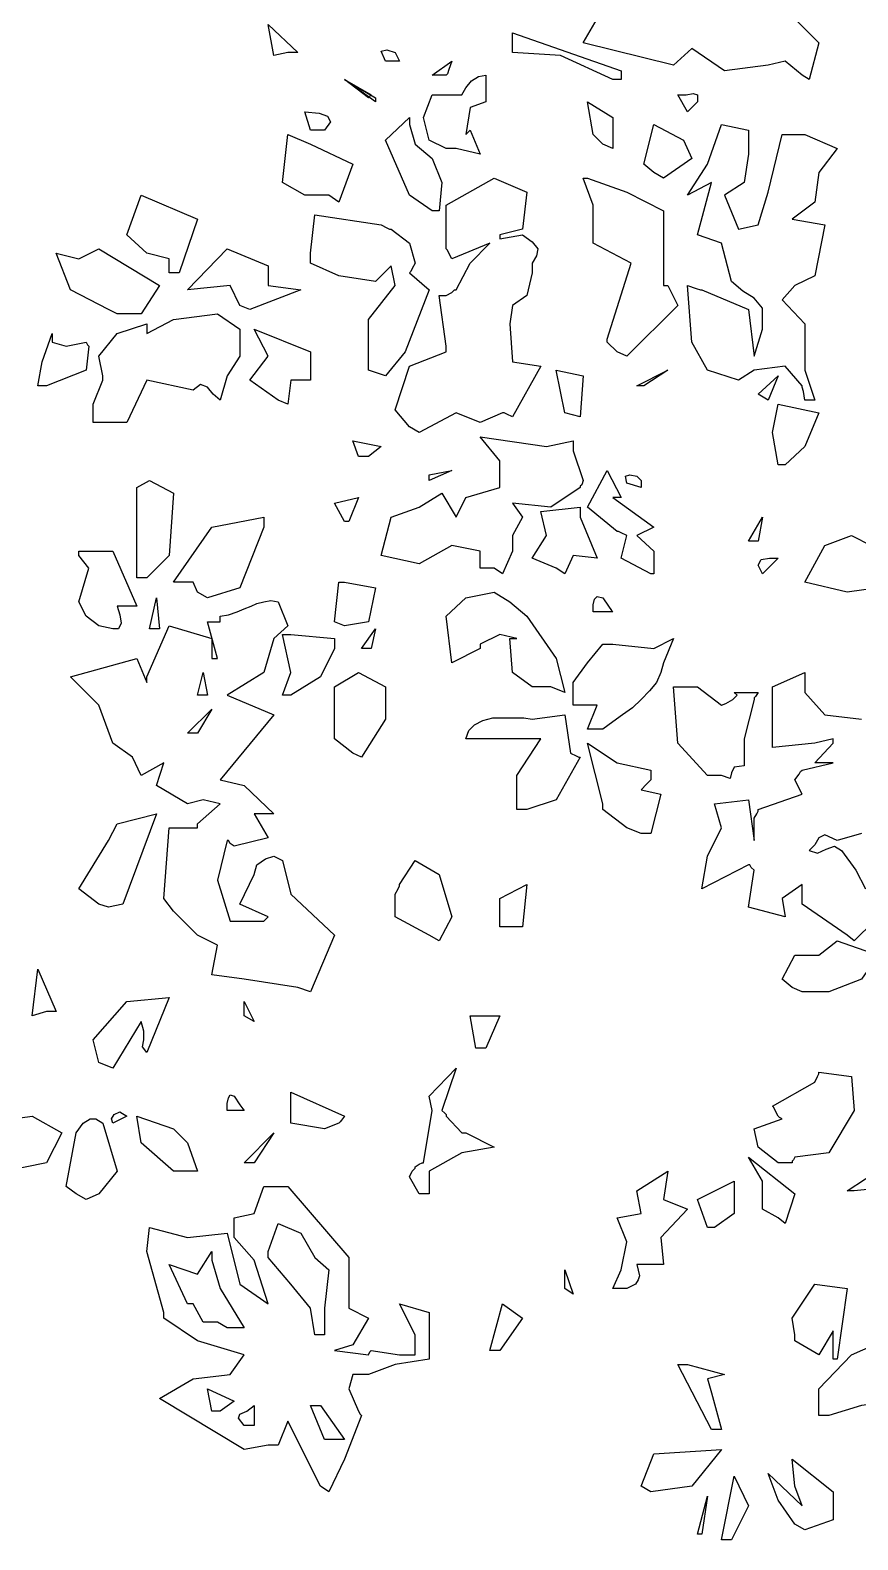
# Model space of a CAD drawing. Header units: millimetres. Extents: x 2810.5 to 2848.4, y 1624.4 to 1676.1.
# Drawn here: x 2813.512 to 2814.64, y 1666.773 to 1668.831 of the extents above; entities that cross this region are included whole.
import ezdxf

# ---------------------------------------------------------------- set-up
doc = ezdxf.new("R2010")
doc.units = ezdxf.units.MM
doc.layers.add('VERDE_ALBERI', color=104, linetype='Continuous')

msp = doc.modelspace()

# ---------------------------------------------------------------- linework, layer by layer
at = {"layer": 'VERDE_ALBERI', "linetype": 'ByBlock'}
for points in [[(2813.8441, 1668.7969), (2813.8364, 1668.8393), (2813.8768, 1668.8008), (2813.8691, 1668.8008), (2813.8653, 1668.8008), (2813.8633, 1668.8008), (2813.8633, 1668.8008), (2813.8441, 1668.7969)], [(2814.5547, 1668.847), (2814.5874, 1668.8143), (2814.574, 1668.7642), (2814.5643, 1668.77), (2814.5413, 1668.7893), (2814.5182, 1668.7835), (2814.4584, 1668.7758), (2814.4142, 1668.8066), (2814.3891, 1668.7835), (2814.2659, 1668.8143), (2814.2851, 1668.847)], [(2814.3063, 1668.7642), (2814.235, 1668.7969), (2814.1695, 1668.8008), (2814.1695, 1668.8278), (2814.3178, 1668.7758), (2814.3178, 1668.7642), (2814.3063, 1668.7642)], [(2813.9963, 1668.7893), (2813.9904, 1668.8028), (2813.9982, 1668.8047), (2814.0097, 1668.8008), (2814.0155, 1668.7893), (2813.9963, 1668.7893)], [(2814.0598, 1668.77), (2814.0868, 1668.7893), (2814.0829, 1668.7777), (2814.081, 1668.7719), (2814.079, 1668.77), (2814.079, 1668.77), (2814.0598, 1668.77), (2814.0598, 1668.77)], [(2813.9732, 1668.7393), (2813.9404, 1668.7642), (2813.9769, 1668.7431), (2813.9732, 1668.7393)], [(2813.9828, 1668.7335), (2813.9404, 1668.7642), (2813.9828, 1668.7393), (2813.9828, 1668.7335)], [(2814.1118, 1668.695), (2814.1253, 1668.6623), (2814.0925, 1668.6699), (2814.079, 1668.6699), (2814.0559, 1668.6815), (2814.0483, 1668.7123), (2814.0598, 1668.7431), (2814.1003, 1668.7431), (2814.106, 1668.7527), (2814.1137, 1668.7623), (2814.1234, 1668.7681), (2814.133, 1668.77), (2814.133, 1668.7335), (2814.1118, 1668.7258), (2814.106, 1668.6892), (2814.1099, 1668.693), (2814.1118, 1668.695), (2814.1118, 1668.695)], [(2814.4083, 1668.72), (2814.3948, 1668.7431), (2814.4064, 1668.7431), (2814.4161, 1668.745), (2814.4218, 1668.7431), (2814.4218, 1668.7335), (2814.4083, 1668.72)], [(2813.8942, 1668.695), (2813.8865, 1668.72), (2813.9057, 1668.7181), (2813.9173, 1668.7143), (2813.9212, 1668.7065), (2813.9134, 1668.695), (2813.8942, 1668.695)], [(2814.2928, 1668.6758), (2814.2793, 1668.6892), (2814.2716, 1668.7335), (2814.3063, 1668.7123), (2814.3063, 1668.6699), (2814.2928, 1668.6758)], [(2814.0598, 1668.5852), (2814.029, 1668.6064), (2813.9963, 1668.6815), (2814.029, 1668.7123), (2814.029, 1668.7065), (2814.029, 1668.7046), (2814.029, 1668.7027), (2814.029, 1668.7027), (2814.0367, 1668.6758), (2814.0598, 1668.6564), (2814.0733, 1668.6237), (2814.0694, 1668.5852), (2814.0598, 1668.5852)], [(2814.3621, 1668.6372), (2814.3487, 1668.6488), (2814.3621, 1668.7027), (2814.4026, 1668.6815), (2814.4142, 1668.6564), (2814.3756, 1668.6295), (2814.3621, 1668.6372)], [(2814.5682, 1668.3271), (2814.5663, 1668.3387), (2814.5643, 1668.3445), (2814.5643, 1668.3464), (2814.5643, 1668.3464), (2814.5413, 1668.3734), (2814.4989, 1668.3676), (2814.4777, 1668.3541), (2814.4353, 1668.3676), (2814.4142, 1668.4061), (2814.4083, 1668.4832), (2814.4199, 1668.4793), (2814.4257, 1668.4773), (2814.4276, 1668.4773), (2814.4276, 1668.4773), (2814.4912, 1668.4504), (2814.4989, 1668.3868), (2814.5104, 1668.4235), (2814.5104, 1668.4311), (2814.5104, 1668.4523), (2814.4989, 1668.4658), (2814.4834, 1668.4754), (2814.4681, 1668.4889), (2814.4546, 1668.5409), (2814.4218, 1668.5524), (2814.4411, 1668.6237), (2814.4083, 1668.6064), (2814.4353, 1668.6488), (2814.4546, 1668.7027), (2814.4912, 1668.695), (2814.4912, 1668.6623), (2814.4854, 1668.6237), (2814.4584, 1668.6064), (2814.4777, 1668.5602), (2814.5047, 1668.5659), (2814.5182, 1668.6103), (2814.5374, 1668.6892), (2814.5682, 1668.6892), (2814.6124, 1668.6699), (2814.5874, 1668.6372), (2814.5817, 1668.5968), (2814.5509, 1668.5737), (2814.5952, 1668.5659), (2814.5817, 1668.4966), (2814.5547, 1668.4832), (2814.5374, 1668.4638), (2814.5682, 1668.4311), (2814.5682, 1668.3676), (2814.5817, 1668.3271), (2814.5682, 1668.3271), (2814.5682, 1668.3271)], [(2813.9192, 1668.6064), (2813.8865, 1668.6064), (2813.8557, 1668.6237), (2813.8633, 1668.6892), (2813.8942, 1668.6758), (2813.9519, 1668.6488), (2813.9327, 1668.5968), (2813.9192, 1668.6064)], [(2814.029, 1668.2906), (2814.0097, 1668.3136), (2814.029, 1668.3734), (2814.079, 1668.3926), (2814.079, 1668.3965), (2814.079, 1668.4003), (2814.079, 1668.4003), (2814.0694, 1668.4697), (2814.0752, 1668.4697), (2814.0771, 1668.4697), (2814.079, 1668.4697), (2814.079, 1668.4697), (2814.0868, 1668.4735), (2814.0906, 1668.4773), (2814.0925, 1668.4773), (2814.0925, 1668.4773), (2814.1118, 1668.5139), (2814.1388, 1668.5409), (2814.0868, 1668.5197), (2814.0829, 1668.5274), (2814.081, 1668.5313), (2814.079, 1668.5332), (2814.079, 1668.5332), (2814.079, 1668.5929), (2814.1445, 1668.6295), (2814.1889, 1668.6103), (2814.183, 1668.5602), (2814.1522, 1668.5524), (2814.1522, 1668.5487), (2814.1522, 1668.5467), (2814.1522, 1668.5467), (2814.183, 1668.5524), (2814.1965, 1668.5428), (2814.2042, 1668.5332), (2814.2023, 1668.5236), (2814.1965, 1668.5139), (2814.1965, 1668.5062), (2814.1965, 1668.5024), (2814.1965, 1668.5005), (2814.1965, 1668.5005), (2814.1889, 1668.4697), (2814.1695, 1668.4562), (2814.1657, 1668.4311), (2814.1695, 1668.3791), (2814.2081, 1668.3734), (2814.1695, 1668.304), (2814.1619, 1668.3079), (2814.158, 1668.3098), (2814.1561, 1668.3098), (2814.1561, 1668.3098), (2814.1253, 1668.2964), (2814.0925, 1668.3098), (2814.0424, 1668.2829), (2814.029, 1668.2906), (2814.029, 1668.2906)], [(2814.2986, 1668.41), (2814.3313, 1668.5139), (2814.2793, 1668.5409), (2814.2793, 1668.5929), (2814.2659, 1668.6295), (2814.2697, 1668.6295), (2814.2716, 1668.6295), (2814.2716, 1668.6295), (2814.3256, 1668.6103), (2814.3756, 1668.5852), (2814.3756, 1668.4832), (2814.3795, 1668.4832), (2814.3814, 1668.4832), (2814.3814, 1668.4832), (2814.3948, 1668.4562), (2814.3256, 1668.3868), (2814.3121, 1668.3926), (2814.2986, 1668.4061), (2814.2986, 1668.4081), (2814.2986, 1668.41), (2814.2986, 1668.41)], [(2813.7016, 1668.5005), (2813.7016, 1668.5197), (2813.6708, 1668.5274), (2813.6438, 1668.5524), (2813.6631, 1668.6064), (2813.7401, 1668.5737), (2813.7151, 1668.5005), (2813.7016, 1668.5005)], [(2813.9732, 1668.3734), (2813.9732, 1668.4369), (2814.0097, 1668.4832), (2814.0039, 1668.5101), (2813.9828, 1668.4889), (2813.9327, 1668.4966), (2813.8942, 1668.5139), (2813.8942, 1668.5217), (2813.8942, 1668.5255), (2813.8942, 1668.5274), (2813.8942, 1668.5274), (2813.8999, 1668.5794), (2813.9904, 1668.5659), (2813.9982, 1668.5621), (2814.002, 1668.5602), (2814.0039, 1668.5602), (2814.0039, 1668.5602), (2814.029, 1668.5409), (2814.0367, 1668.5139), (2814.0328, 1668.5062), (2814.0309, 1668.5024), (2814.029, 1668.5005), (2814.029, 1668.5005), (2814.0559, 1668.4773), (2814.0232, 1668.3926), (2813.9963, 1668.3599), (2813.9732, 1668.3676), (2813.9732, 1668.3734)], [(2813.6188, 1668.4504), (2813.5668, 1668.4773), (2813.5475, 1668.5274), (2813.5784, 1668.5197), (2813.6053, 1668.5332), (2813.6881, 1668.4832), (2813.6631, 1668.4446), (2813.6304, 1668.4446), (2813.6188, 1668.4504)], [(2813.7979, 1668.4562), (2813.7844, 1668.4832), (2813.7266, 1668.4773), (2813.7806, 1668.5332), (2813.8364, 1668.5101), (2813.8364, 1668.4832), (2813.8807, 1668.4773), (2813.8113, 1668.4504), (2813.7979, 1668.4562)], [(2814.1522, 1668.5467), (2814.1522, 1668.5467), (2814.1522, 1668.5467), (2814.1522, 1668.5467)], [(2813.6111, 1668.3599), (2813.6053, 1668.3868), (2813.6304, 1668.4177), (2813.6708, 1668.4311), (2813.6708, 1668.4235), (2813.6708, 1668.4196), (2813.6708, 1668.4177), (2813.6708, 1668.4177), (2813.7074, 1668.4369), (2813.7671, 1668.4446), (2813.7979, 1668.4235), (2813.7979, 1668.3868), (2813.7806, 1668.3599), (2813.7709, 1668.3271), (2813.7613, 1668.3349), (2813.7536, 1668.3445), (2813.744, 1668.3483), (2813.7343, 1668.3406), (2813.6708, 1668.3541), (2813.6438, 1668.2964), (2813.6111, 1668.2964), (2813.5976, 1668.2964), (2813.5976, 1668.3214), (2813.6111, 1668.3541), (2813.6111, 1668.358), (2813.6111, 1668.3599), (2813.6111, 1668.3599)], [(2813.5918, 1668.4003), (2813.588, 1668.3676), (2813.534, 1668.3464), (2813.5225, 1668.3464), (2813.5283, 1668.3791), (2813.5418, 1668.4177), (2813.5418, 1668.4119), (2813.5418, 1668.4081), (2813.5418, 1668.4061), (2813.5418, 1668.4061), (2813.561, 1668.4003), (2813.588, 1668.4061), (2813.5899, 1668.4022), (2813.5918, 1668.4003), (2813.5918, 1668.4003)], [(2813.8498, 1668.3271), (2813.8113, 1668.3541), (2813.8364, 1668.3868), (2813.8171, 1668.4235), (2813.8942, 1668.3926), (2813.8942, 1668.3541), (2813.8672, 1668.3541), (2813.8633, 1668.3214), (2813.8498, 1668.3271)], [(2814.079, 1668.4003), (2814.079, 1668.4003), (2814.079, 1668.4003), (2814.079, 1668.4003)], [(2814.2408, 1668.3098), (2814.2292, 1668.3676), (2814.2659, 1668.3599), (2814.262, 1668.304), (2814.2408, 1668.3098), (2814.2408, 1668.3098)], [(2814.3391, 1668.3464), (2814.3814, 1668.3676), (2814.3487, 1668.3464), (2814.3391, 1668.3464), (2814.3391, 1668.3464)], [(2813.6111, 1668.3599), (2813.6111, 1668.3599), (2813.6111, 1668.3599), (2813.6111, 1668.3599)], [(2813.6111, 1668.3599), (2813.6111, 1668.3599), (2813.6111, 1668.3599)], [(2814.5047, 1668.3349), (2814.5317, 1668.3599), (2814.5182, 1668.3271), (2814.5047, 1668.3349)], [(2814.5682, 1668.3271), (2814.5682, 1668.3271), (2814.5682, 1668.3271), (2814.5682, 1668.3271), (2814.5682, 1668.3271), (2814.5682, 1668.3271)], [(2814.5682, 1668.3271), (2814.5682, 1668.3271), (2814.5682, 1668.3271)], [(2814.2408, 1668.3098), (2814.2408, 1668.3098), (2814.2408, 1668.3098), (2814.2408, 1668.3098), (2814.2408, 1668.3098), (2814.2408, 1668.3098)], [(2814.2408, 1668.3098), (2814.2408, 1668.3098), (2814.2408, 1668.3098)], [(2814.5317, 1668.2385), (2814.5239, 1668.2829), (2814.5317, 1668.3214), (2814.5874, 1668.3098), (2814.5682, 1668.2636), (2814.5413, 1668.2385), (2814.5317, 1668.2385)], [(2814.029, 1668.2906), (2814.029, 1668.2906), (2814.029, 1668.2906), (2814.029, 1668.2906), (2814.029, 1668.2906), (2814.029, 1668.2906)], [(2813.9597, 1668.2501), (2813.9519, 1668.2713), (2813.9904, 1668.2636), (2813.9732, 1668.2501), (2813.9597, 1668.2501)], [(2814.1445, 1668.098), (2814.1253, 1668.098), (2814.1253, 1668.1211), (2814.0868, 1668.1288), (2814.0424, 1668.1038), (2813.9904, 1668.1153), (2814.0039, 1668.1673), (2814.0424, 1668.1808), (2814.0733, 1668.2), (2814.0925, 1668.1673), (2814.106, 1668.1943), (2814.1522, 1668.2078), (2814.1522, 1668.2444), (2814.1253, 1668.2771), (2814.2158, 1668.2636), (2814.2524, 1668.2713), (2814.2524, 1668.2636), (2814.2524, 1668.2597), (2814.2524, 1668.2579), (2814.2524, 1668.2579), (2814.2659, 1668.2174), (2814.264, 1668.2116), (2814.262, 1668.2096), (2814.262, 1668.2078), (2814.262, 1668.2078), (2814.2216, 1668.1808), (2814.1695, 1668.1865), (2814.183, 1668.1673), (2814.1695, 1668.1423), (2814.1695, 1668.1211), (2814.1561, 1668.0903), (2814.1445, 1668.098)], [(2814.0559, 1668.2251), (2814.0868, 1668.2309), (2814.0559, 1668.2174), (2814.0559, 1668.2251)], [(2814.3583, 1668.0903), (2814.3178, 1668.1114), (2814.3256, 1668.1423), (2814.3178, 1668.1461), (2814.314, 1668.148), (2814.3121, 1668.148), (2814.3121, 1668.148), (2814.2716, 1668.1808), (2814.2986, 1668.2309), (2814.3178, 1668.1943), (2814.3121, 1668.1943), (2814.3082, 1668.1943), (2814.3063, 1668.1943), (2814.3063, 1668.1943), (2814.3621, 1668.1538), (2814.3391, 1668.1423), (2814.3621, 1668.1211), (2814.3621, 1668.0903), (2814.3583, 1668.0903)], [(2814.3256, 1668.2135), (2814.3236, 1668.2231), (2814.3294, 1668.2251), (2814.3391, 1668.2231), (2814.3448, 1668.2174), (2814.3448, 1668.2116), (2814.3448, 1668.2096), (2814.3448, 1668.2078), (2814.3448, 1668.2078), (2814.3256, 1668.2135)], [(2813.6573, 1668.0845), (2813.6573, 1668.2078), (2813.6746, 1668.2174), (2813.7074, 1668.2), (2813.7016, 1668.1153), (2813.6708, 1668.0845), (2813.6573, 1668.0845), (2813.6573, 1668.0845)], [(2813.9404, 1668.1615), (2813.9269, 1668.1865), (2813.9597, 1668.1943), (2813.9462, 1668.1615), (2813.9404, 1668.1615)], [(2814.2292, 1668.098), (2814.1965, 1668.1114), (2814.2158, 1668.1423), (2814.2081, 1668.175), (2814.262, 1668.1808), (2814.262, 1668.1731), (2814.262, 1668.1693), (2814.262, 1668.1673), (2814.262, 1668.1673), (2814.2851, 1668.1114), (2814.2524, 1668.1153), (2814.2408, 1668.0903), (2814.2292, 1668.098)], [(2813.7401, 1668.0653), (2813.7343, 1668.0787), (2813.7074, 1668.0787), (2813.7594, 1668.1538), (2813.8306, 1668.1673), (2813.8306, 1668.1596), (2813.8306, 1668.1558), (2813.8306, 1668.1538), (2813.8306, 1668.1538), (2813.7979, 1668.071), (2813.7536, 1668.0575), (2813.7401, 1668.0653)], [(2814.4912, 1668.1345), (2814.5104, 1668.1673), (2814.5047, 1668.1345), (2814.4912, 1668.1345)], [(2814.6683, 1668.071), (2814.6259, 1668.0653), (2814.5682, 1668.0787), (2814.5952, 1668.1288), (2814.6317, 1668.1423), (2814.6587, 1668.1288)], [(2813.5784, 1668.1211), (2813.6245, 1668.1211), (2813.6573, 1668.0459), (2813.6304, 1668.0459), (2813.6341, 1668.0344), (2813.6361, 1668.0229), (2813.6323, 1668.0152), (2813.6245, 1668.0152), (2813.6053, 1668.019), (2813.588, 1668.0325), (2813.5784, 1668.0518), (2813.5918, 1668.098), (2813.5784, 1668.1153), (2813.5784, 1668.1192), (2813.5784, 1668.1211), (2813.5784, 1668.1211)], [(2814.5104, 1668.0903), (2814.5047, 1668.1018), (2814.5085, 1668.1095), (2814.5201, 1668.1114), (2814.5317, 1668.1114), (2814.5104, 1668.0903)], [(2813.9269, 1668.0248), (2813.9327, 1668.0787), (2813.9365, 1668.0787), (2813.9404, 1668.0787), (2813.9404, 1668.0787), (2813.9828, 1668.071), (2813.9732, 1668.0248), (2813.9404, 1668.019), (2813.9269, 1668.0248), (2813.9269, 1668.0248)], [(2813.6746, 1668.0152), (2813.6842, 1668.0575), (2813.6881, 1668.0152), (2813.6746, 1668.0152)], [(2814.1253, 1667.9882), (2814.0868, 1667.9689), (2814.079, 1668.0325), (2814.106, 1668.0575), (2814.1445, 1668.0653), (2814.1657, 1668.0518), (2814.1889, 1668.0325), (2814.2292, 1667.9747), (2814.2408, 1667.9285), (2814.2216, 1667.9362), (2814.1965, 1667.9362), (2814.1695, 1667.9554), (2814.1657, 1668.0017), (2814.1715, 1668.0017), (2814.1734, 1668.0017), (2814.1754, 1668.0017), (2814.1754, 1668.0017), (2814.1522, 1668.0074), (2814.1253, 1667.994), (2814.1253, 1667.9902), (2814.1253, 1667.9882), (2814.1253, 1667.9882)], [(2814.2793, 1668.0383), (2814.2793, 1668.0479), (2814.2812, 1668.0556), (2814.2851, 1668.0594), (2814.2928, 1668.0575), (2814.3005, 1668.0459), (2814.3044, 1668.0402), (2814.3063, 1668.0383), (2814.3063, 1668.0383), (2814.2793, 1668.0383)], [(2813.7401, 1667.7494), (2813.7709, 1667.7764), (2813.7478, 1667.7821), (2813.7266, 1667.7764), (2813.6842, 1667.8014), (2813.6939, 1667.8322), (2813.6631, 1667.8149), (2813.6515, 1667.8399), (2813.6245, 1667.8592), (2813.6053, 1667.9112), (2813.5668, 1667.9497), (2813.6573, 1667.9747), (2813.6708, 1667.942), (2813.6708, 1667.9458), (2813.6708, 1667.9497), (2813.6708, 1667.9497), (2813.7016, 1668.019), (2813.7594, 1668.0017), (2813.7594, 1667.9747), (2813.7632, 1667.9747), (2813.7671, 1667.9747), (2813.7671, 1667.9747), (2813.7536, 1668.0248), (2813.7709, 1668.0248), (2813.7709, 1668.0287), (2813.7709, 1668.0325), (2813.7709, 1668.0325), (2813.7825, 1668.0344), (2813.794, 1668.0383), (2813.8037, 1668.0422), (2813.8133, 1668.0459), (2813.821, 1668.0498), (2813.8306, 1668.0518), (2813.8402, 1668.0537), (2813.8498, 1668.0518), (2813.8633, 1668.019), (2813.8441, 1668.0017), (2813.8306, 1667.9554), (2813.7806, 1667.9247), (2813.8441, 1667.8977), (2813.7709, 1667.8091), (2813.8037, 1667.8014), (2813.8441, 1667.7629), (2813.8171, 1667.7629), (2813.8364, 1667.7301), (2813.7902, 1667.7186), (2813.7844, 1667.7225), (2813.7825, 1667.7263), (2813.7806, 1667.7263), (2813.7806, 1667.7263), (2813.7671, 1667.6724), (2813.7844, 1667.6165), (2813.8306, 1667.6165), (2813.8345, 1667.6204), (2813.8364, 1667.6223), (2813.8364, 1667.6223), (2813.7979, 1667.6396), (2813.8171, 1667.6801), (2813.821, 1667.6935), (2813.8326, 1667.7013), (2813.8441, 1667.7051), (2813.8557, 1667.6994), (2813.8672, 1667.6531), (2813.9269, 1667.5973), (2813.8942, 1667.5203), (2813.8768, 1667.526), (2813.8037, 1667.5375), (2813.7594, 1667.5433), (2813.7671, 1667.5838), (2813.7401, 1667.5973), (2813.7074, 1667.63), (2813.6939, 1667.6474), (2813.7016, 1667.7436), (2813.7401, 1667.7436), (2813.7401, 1667.7475), (2813.7401, 1667.7494), (2813.7401, 1667.7494)], [(2813.9635, 1667.9882), (2813.9828, 1668.0152), (2813.9769, 1667.9882), (2813.9635, 1667.9882)], [(2813.8557, 1667.9247), (2813.8672, 1667.9554), (2813.8557, 1668.0074), (2813.8614, 1668.0074), (2813.8653, 1668.0074), (2813.8672, 1668.0074), (2813.8672, 1668.0074), (2813.9269, 1668.0017), (2813.9269, 1667.994), (2813.9269, 1667.9902), (2813.9269, 1667.9882), (2813.9269, 1667.9882), (2813.9077, 1667.9497), (2813.8672, 1667.9247), (2813.8557, 1667.9247)], [(2814.2716, 1667.8784), (2814.2851, 1667.9112), (2814.2524, 1667.9112), (2814.2524, 1667.942), (2814.2716, 1667.9689), (2814.2928, 1667.994), (2814.3005, 1667.994), (2814.3044, 1667.994), (2814.3063, 1667.994), (2814.3063, 1667.994), (2814.3621, 1667.9882), (2814.3891, 1668.0017), (2814.3756, 1667.9689), (2814.3717, 1667.9554), (2814.366, 1667.942), (2814.3563, 1667.9304), (2814.3448, 1667.9188), (2814.3332, 1667.9073), (2814.3197, 1667.8977), (2814.3063, 1667.8881), (2814.2928, 1667.8784), (2814.2716, 1667.8784)], [(2813.7671, 1667.9747), (2813.7671, 1667.9747), (2813.7671, 1667.9747), (2813.7671, 1667.9747)], [(2814.1253, 1667.9882), (2814.1253, 1667.9882), (2814.1253, 1667.9882), (2814.1253, 1667.9882)], [(2814.1253, 1667.9882), (2814.1253, 1667.9882), (2814.1253, 1667.9882)], [(2813.7401, 1667.9247), (2813.7478, 1667.9554), (2813.7536, 1667.9247), (2813.7401, 1667.9247)], [(2813.9269, 1667.8727), (2813.9269, 1667.9362), (2813.9597, 1667.9554), (2813.9963, 1667.9362), (2813.9963, 1667.9323), (2813.9963, 1667.9304), (2813.9963, 1667.9285), (2813.9963, 1667.8919), (2813.9635, 1667.8399), (2813.9519, 1667.8457), (2813.9269, 1667.865), (2813.9269, 1667.8688), (2813.9269, 1667.8727)], [(2814.6067, 1667.865), (2814.5817, 1667.8592), (2814.5239, 1667.8534), (2814.5239, 1667.9362), (2814.5682, 1667.9554), (2814.5682, 1667.9285), (2814.5952, 1667.8977), (2814.6452, 1667.8919)], [(2814.4353, 1667.8149), (2814.3948, 1667.8592), (2814.3891, 1667.9362), (2814.4218, 1667.9362), (2814.4546, 1667.9112), (2814.4603, 1667.9131), (2814.47, 1667.9188), (2814.4758, 1667.9247), (2814.4719, 1667.9285), (2814.5047, 1667.9285), (2814.5008, 1667.9227), (2814.4989, 1667.9208), (2814.4989, 1667.9188), (2814.4989, 1667.9188), (2814.4854, 1667.865), (2814.4854, 1667.8283), (2814.4719, 1667.8265), (2814.4681, 1667.8187), (2814.4662, 1667.811), (2814.4546, 1667.8149), (2814.4353, 1667.8149)], [(2813.7266, 1667.8727), (2813.7594, 1667.9054), (2813.7401, 1667.8727), (2813.7266, 1667.8727)], [(2814.1754, 1667.7686), (2814.1754, 1667.8149), (2814.2081, 1667.865), (2814.1695, 1667.865), (2814.106, 1667.865), (2814.1099, 1667.8765), (2814.1175, 1667.8842), (2814.1291, 1667.89), (2814.1426, 1667.8938), (2814.1561, 1667.8938), (2814.1695, 1667.8938), (2814.185, 1667.8938), (2814.1965, 1667.8919), (2814.2408, 1667.8977), (2814.2485, 1667.8457), (2814.2562, 1667.8418), (2814.2601, 1667.8399), (2814.262, 1667.8399), (2814.262, 1667.8399), (2814.2292, 1667.7821), (2814.1889, 1667.7686), (2814.1754, 1667.7686)], [(2814.2928, 1667.7764), (2814.2716, 1667.8592), (2814.3121, 1667.8322), (2814.3583, 1667.8226), (2814.3583, 1667.8149), (2814.3583, 1667.811), (2814.3583, 1667.8091), (2814.3583, 1667.8091), (2814.3506, 1667.8014), (2814.3467, 1667.7976), (2814.3448, 1667.7956), (2814.3448, 1667.7956), (2814.3717, 1667.7898), (2814.3583, 1667.7359), (2814.3506, 1667.7359), (2814.3467, 1667.7359), (2814.3448, 1667.7359), (2814.3448, 1667.7359), (2814.3256, 1667.7436), (2814.2928, 1667.7686), (2814.2928, 1667.7725), (2814.2928, 1667.7764), (2814.2928, 1667.7764)], [(2814.6625, 1667.6165), (2814.6356, 1667.5895), (2814.6259, 1667.5973), (2814.5643, 1667.6396), (2814.5643, 1667.6666), (2814.5374, 1667.6474), (2814.5413, 1667.6223), (2814.4912, 1667.6358), (2814.4989, 1667.6859), (2814.495, 1667.6897), (2814.4931, 1667.6935), (2814.4912, 1667.6935), (2814.4912, 1667.6935), (2814.4276, 1667.6608), (2814.4353, 1667.7051), (2814.4546, 1667.7436), (2814.4449, 1667.7764), (2814.4912, 1667.7821), (2814.4989, 1667.7263), (2814.4989, 1667.7571), (2814.5027, 1667.7629), (2814.5047, 1667.7667), (2814.5047, 1667.7686), (2814.5047, 1667.7686), (2814.5643, 1667.7898), (2814.5547, 1667.8091), (2814.5605, 1667.8168), (2814.5624, 1667.8207), (2814.5643, 1667.8226), (2814.5643, 1667.8226), (2814.6067, 1667.8322), (2814.5817, 1667.8322), (2814.6067, 1667.8592), (2814.6067, 1667.8631), (2814.6067, 1667.865), (2814.6067, 1667.865)], [(2814.6067, 1667.865), (2814.6067, 1667.865), (2814.6067, 1667.865), (2814.6067, 1667.865)], [(2814.2928, 1667.7764), (2814.2928, 1667.7764), (2814.2928, 1667.7764), (2814.2928, 1667.7764)], [(2814.2928, 1667.7764), (2814.2928, 1667.7764), (2814.2928, 1667.7764)], [(2813.6053, 1667.6396), (2813.5784, 1667.6608), (2813.6188, 1667.7263), (2813.6304, 1667.7494), (2813.6842, 1667.7629), (2813.638, 1667.6396), (2813.6188, 1667.6358), (2813.6053, 1667.6396)], [(2814.6452, 1667.7359), (2814.6124, 1667.7263), (2814.5952, 1667.734), (2814.5874, 1667.7301), (2814.5817, 1667.7205), (2814.574, 1667.7128), (2814.5855, 1667.709), (2814.5971, 1667.7147), (2814.6086, 1667.7186), (2814.6182, 1667.7128), (2814.6375, 1667.6859), (2814.6509, 1667.6608)], [(2814.0559, 1667.5973), (2814.0097, 1667.6223), (2814.0097, 1667.6531), (2814.0136, 1667.6608), (2814.0155, 1667.6646), (2814.0155, 1667.6666), (2814.0155, 1667.6666), (2814.0367, 1667.6994), (2814.0694, 1667.6801), (2814.0868, 1667.6223), (2814.0694, 1667.5895), (2814.0559, 1667.5973)], [(2814.1695, 1667.6088), (2814.1522, 1667.6088), (2814.1522, 1667.6474), (2814.1889, 1667.6666), (2814.183, 1667.6088), (2814.1754, 1667.6088), (2814.1715, 1667.6088), (2814.1695, 1667.6088)], [(2813.8364, 1667.6223), (2813.8364, 1667.6223), (2813.8364, 1667.6223), (2813.8364, 1667.6223)], [(2814.1695, 1667.6088), (2814.1695, 1667.6088), (2814.1695, 1667.6088), (2814.1695, 1667.6088)], [(2814.1695, 1667.6088), (2814.1695, 1667.6088), (2814.1695, 1667.6088)], [(2814.5509, 1667.526), (2814.5374, 1667.5375), (2814.5547, 1667.5703), (2814.5874, 1667.5703), (2814.6124, 1667.5895), (2814.6683, 1667.5703), (2814.6452, 1667.5375), (2814.6009, 1667.5203), (2814.5643, 1667.5203), (2814.5509, 1667.526)], [(2813.5148, 1667.4875), (2813.5225, 1667.551), (2813.5475, 1667.4933), (2813.5398, 1667.4933), (2813.536, 1667.4933), (2813.534, 1667.4933), (2813.534, 1667.4933), (2813.5148, 1667.4875), (2813.5148, 1667.4875)], [(2813.6053, 1667.4239), (2813.5976, 1667.4548), (2813.6438, 1667.5068), (2813.7016, 1667.5125), (2813.6708, 1667.4374), (2813.665, 1667.4452), (2813.6669, 1667.4548), (2813.6669, 1667.4663), (2813.6631, 1667.4798), (2813.6245, 1667.4162), (2813.6053, 1667.4239)], [(2813.8037, 1667.4875), (2813.8037, 1667.499), (2813.8037, 1667.5048), (2813.8037, 1667.5068), (2813.8037, 1667.5068), (2813.8171, 1667.4798), (2813.8037, 1667.4875), (2813.8037, 1667.4875)], [(2814.1195, 1667.4432), (2814.1118, 1667.4875), (2814.1522, 1667.4875), (2814.133, 1667.4432), (2814.1195, 1667.4432)], [(2814.106, 1667.3277), (2814.1445, 1667.3084), (2814.1003, 1667.3007), (2814.0559, 1667.2756), (2814.0559, 1667.2448), (2814.0424, 1667.2448), (2814.029, 1667.268), (2814.0328, 1667.2756), (2814.0367, 1667.2795), (2814.0367, 1667.2814), (2814.0367, 1667.2814), (2814.0424, 1667.2853), (2814.0463, 1667.2872), (2814.0483, 1667.2872), (2814.0483, 1667.2872), (2814.0598, 1667.3585), (2814.0559, 1667.3777), (2814.0925, 1667.4162), (2814.0733, 1667.3585), (2814.0771, 1667.3546), (2814.079, 1667.3527), (2814.079, 1667.3507), (2814.079, 1667.3507), (2814.1003, 1667.3277), (2814.104, 1667.3277), (2814.106, 1667.3277), (2814.106, 1667.3277)], [(2814.5317, 1667.3507), (2814.5278, 1667.3585), (2814.5258, 1667.3623), (2814.5239, 1667.3642), (2814.5239, 1667.3642), (2814.5817, 1667.397), (2814.5855, 1667.4047), (2814.5874, 1667.4085), (2814.5874, 1667.4104), (2814.5874, 1667.4104), (2814.6317, 1667.4047), (2814.6356, 1667.3585), (2814.6009, 1667.3007), (2814.5547, 1667.2949), (2814.5528, 1667.2911), (2814.5509, 1667.2891), (2814.5509, 1667.2872), (2814.5509, 1667.2872), (2814.5317, 1667.2872), (2814.5047, 1667.3084), (2814.4989, 1667.3334), (2814.5374, 1667.3469), (2814.5335, 1667.3488), (2814.5317, 1667.3507), (2814.5317, 1667.3507)], [(2813.7806, 1667.3585), (2813.7806, 1667.3681), (2813.7825, 1667.3758), (2813.7844, 1667.3797), (2813.7902, 1667.3777), (2813.7979, 1667.3662), (2813.8017, 1667.3604), (2813.8037, 1667.3585), (2813.8037, 1667.3585), (2813.7806, 1667.3585)], [(2813.9134, 1667.3334), (2813.8672, 1667.3411), (2813.8672, 1667.3835), (2813.9404, 1667.3507), (2813.9365, 1667.345), (2813.9346, 1667.3431), (2813.9327, 1667.3411), (2813.9327, 1667.3411), (2813.9134, 1667.3334), (2813.9134, 1667.3334)], [(2813.6245, 1667.3411), (2813.6226, 1667.3469), (2813.6265, 1667.3527), (2813.6341, 1667.3566), (2813.6438, 1667.3507), (2813.6245, 1667.3411)], [(2813.4647, 1667.2814), (2813.4262, 1667.3007), (2813.4127, 1667.3334), (2813.4454, 1667.3411), (2813.5148, 1667.3507), (2813.5552, 1667.3277), (2813.534, 1667.2872), (2813.4782, 1667.2756), (2813.4647, 1667.2814)], [(2813.5745, 1667.2448), (2813.561, 1667.2545), (2813.5745, 1667.3277), (2813.5841, 1667.3411), (2813.5937, 1667.3469), (2813.6014, 1667.3469), (2813.6111, 1667.3411), (2813.6304, 1667.2756), (2813.6053, 1667.2448), (2813.588, 1667.2371), (2813.5745, 1667.2448)], [(2813.7266, 1667.2756), (2813.7074, 1667.2756), (2813.6631, 1667.3142), (2813.6573, 1667.3507), (2813.7074, 1667.3334), (2813.7266, 1667.3142), (2813.7401, 1667.2756), (2813.7324, 1667.2756), (2813.7286, 1667.2756), (2813.7266, 1667.2756)], [(2814.5317, 1667.3507), (2814.5317, 1667.3507), (2814.5317, 1667.3507), (2814.5317, 1667.3507)], [(2814.5317, 1667.3507), (2814.5317, 1667.3507), (2814.5317, 1667.3507)], [(2813.8037, 1667.2872), (2813.8441, 1667.3277), (2813.8171, 1667.2872), (2813.8037, 1667.2872), (2813.8037, 1667.2872)], [(2813.9134, 1667.3334), (2813.9134, 1667.3334), (2813.9134, 1667.3334), (2813.9134, 1667.3334), (2813.9134, 1667.3334), (2813.9134, 1667.3334)], [(2813.9134, 1667.3334), (2813.9134, 1667.3334), (2813.9134, 1667.3334)], [(2814.5317, 1667.2121), (2814.5104, 1667.2236), (2814.5104, 1667.2622), (2814.4912, 1667.2949), (2814.5547, 1667.2448), (2814.5413, 1667.2044), (2814.5317, 1667.2121)], [(2813.7266, 1667.2756), (2813.7266, 1667.2756), (2813.7266, 1667.2756), (2813.7266, 1667.2756)], [(2813.7266, 1667.2756), (2813.7266, 1667.2756), (2813.7266, 1667.2756)], [(2814.3063, 1667.1158), (2814.3178, 1667.1409), (2814.3256, 1667.1794), (2814.3121, 1667.2121), (2814.3448, 1667.2179), (2814.3391, 1667.2487), (2814.3814, 1667.2756), (2814.3756, 1667.2371), (2814.4083, 1667.2236), (2814.3717, 1667.1851), (2814.3756, 1667.1485), (2814.3391, 1667.1485), (2814.3429, 1667.1331), (2814.341, 1667.1274), (2814.3371, 1667.1216), (2814.3256, 1667.1158), (2814.3063, 1667.1158)], [(2814.6259, 1667.2487), (2814.676, 1667.2814), (2814.6952, 1667.2545), (2814.6356, 1667.2487), (2814.6259, 1667.2487), (2814.6259, 1667.2487)], [(2813.6939, 1667.083), (2813.6708, 1667.1659), (2813.6746, 1667.1986), (2813.7266, 1667.1851), (2813.7806, 1667.1909), (2813.7979, 1667.1216), (2813.8364, 1667.0946), (2813.8171, 1667.1543), (2813.7902, 1667.1851), (2813.7902, 1667.2121), (2813.8171, 1667.2179), (2813.8306, 1667.2545), (2813.8633, 1667.2545), (2813.9462, 1667.1581), (2813.9462, 1667.1158), (2813.9462, 1667.0889), (2813.9732, 1667.0754), (2813.9519, 1667.0388), (2813.9269, 1667.031), (2813.9732, 1667.0253), (2813.975, 1667.0291), (2813.9769, 1667.031), (2813.9769, 1667.031), (2814.0155, 1667.0253), (2814.0367, 1667.0253), (2814.0367, 1667.0523), (2814.0155, 1667.0946), (2814.0559, 1667.083), (2814.0559, 1667.0195), (2814.0097, 1667.0118), (2813.9732, 1666.9983), (2813.9519, 1666.9983), (2813.9462, 1666.979), (2813.9597, 1666.9483), (2813.9616, 1666.9444), (2813.9635, 1666.9425), (2813.9635, 1666.9425), (2813.9404, 1666.8828), (2813.9192, 1666.8385), (2813.9077, 1666.8462), (2813.8633, 1666.9348), (2813.8498, 1666.902), (2813.8422, 1666.902), (2813.8383, 1666.902), (2813.8364, 1666.902), (2813.8364, 1666.902), (2813.8037, 1666.8963), (2813.6881, 1666.9656), (2813.7343, 1666.9925), (2813.7844, 1666.9983), (2813.8037, 1667.0253), (2813.7401, 1667.0445), (2813.6939, 1667.0754), (2813.6939, 1667.0792), (2813.6939, 1667.083), (2813.6939, 1667.083)], [(2814.4353, 1667.1986), (2814.4218, 1667.2371), (2814.4719, 1667.2622), (2814.4719, 1667.2179), (2814.4449, 1667.1986), (2814.4353, 1667.1986)], [(2813.8364, 1667.1659), (2813.8498, 1667.2044), (2813.8807, 1667.1909), (2813.8999, 1667.1581), (2813.9192, 1667.1409), (2813.9134, 1667.0889), (2813.9134, 1667.0523), (2813.8999, 1667.0523), (2813.8942, 1667.0889), (2813.8672, 1667.1216), (2813.8364, 1667.1581), (2813.8364, 1667.162), (2813.8364, 1667.1659), (2813.8364, 1667.1659)], [(2813.7671, 1667.0696), (2813.7478, 1667.0696), (2813.7343, 1667.0946), (2813.7305, 1667.0946), (2813.7286, 1667.0946), (2813.7266, 1667.0946), (2813.7266, 1667.0946), (2813.7016, 1667.1485), (2813.7401, 1667.1351), (2813.7594, 1667.1659), (2813.7594, 1667.1601), (2813.7594, 1667.1562), (2813.7594, 1667.1543), (2813.7594, 1667.1543), (2813.7709, 1667.1158), (2813.8037, 1667.0619), (2813.7806, 1667.0619), (2813.7671, 1667.0696)], [(2814.2408, 1667.1158), (2814.2408, 1667.1409), (2814.2524, 1667.1081), (2814.2408, 1667.1158)], [(2814.5547, 1667.0523), (2814.5509, 1667.0754), (2814.5817, 1667.1216), (2814.6259, 1667.1158), (2814.6124, 1667.0195), (2814.6067, 1667.0195), (2814.6067, 1667.058), (2814.5874, 1667.0253), (2814.5547, 1667.0445), (2814.5547, 1667.0484), (2814.5547, 1667.0523), (2814.5547, 1667.0523)], [(2814.1388, 1667.031), (2814.1561, 1667.0946), (2814.183, 1667.0754), (2814.1522, 1667.031), (2814.1388, 1667.031)], [(2814.5874, 1666.9425), (2814.5874, 1666.979), (2814.6317, 1667.0253), (2814.6625, 1667.0388), (2814.6702, 1667.0349), (2814.6741, 1667.033), (2814.676, 1667.031), (2814.676, 1667.031), (2814.7087, 1667.1024), (2814.7414, 1667.0523), (2814.7338, 1667.0523), (2814.7299, 1667.0523), (2814.7279, 1667.0523), (2814.7279, 1667.0523), (2814.7145, 1666.9868), (2814.6952, 1666.9618), (2814.6452, 1666.9559), (2814.6009, 1666.9425), (2814.5874, 1666.9425)], [(2813.6939, 1667.083), (2813.6939, 1667.083), (2813.6939, 1667.083), (2813.6939, 1667.083)], [(2814.5547, 1667.0523), (2814.5547, 1667.0523), (2814.5547, 1667.0523), (2814.5547, 1667.0523)], [(2814.5547, 1667.0523), (2814.5547, 1667.0523), (2814.5547, 1667.0523)], [(2814.4411, 1666.9232), (2814.3948, 1667.0118), (2814.4026, 1667.0118), (2814.4064, 1667.0118), (2814.4083, 1667.0118), (2814.4083, 1667.0118), (2814.4584, 1666.9983), (2814.4353, 1666.9925), (2814.4411, 1666.9733), (2814.4546, 1666.9232), (2814.4411, 1666.9232)], [(2813.7594, 1666.9483), (2813.7536, 1666.979), (2813.7902, 1666.9618), (2813.7709, 1666.9483), (2813.7594, 1666.9483)], [(2813.8037, 1666.929), (2813.796, 1666.9387), (2813.7979, 1666.9444), (2813.8075, 1666.9483), (2813.8171, 1666.9559), (2813.8171, 1666.929), (2813.8037, 1666.929)], [(2813.9134, 1666.9098), (2813.8942, 1666.9559), (2813.9018, 1666.9559), (2813.9057, 1666.9559), (2813.9077, 1666.9559), (2813.9077, 1666.9559), (2813.9404, 1666.9098), (2813.9269, 1666.9098), (2813.9134, 1666.9098)], [(2814.3448, 1666.8462), (2814.3621, 1666.8904), (2814.4546, 1666.8963), (2814.4142, 1666.8462), (2814.3583, 1666.8385), (2814.3448, 1666.8462), (2814.3448, 1666.8462)], [(2814.5547, 1666.7942), (2814.5317, 1666.8269), (2814.5182, 1666.8635), (2814.5643, 1666.8192), (2814.5547, 1666.8462), (2814.5509, 1666.8828), (2814.6067, 1666.8385), (2814.6067, 1666.8), (2814.5682, 1666.7865), (2814.5547, 1666.7942), (2814.5547, 1666.7942)], [(2814.4546, 1666.773), (2814.4719, 1666.8597), (2814.4912, 1666.8192), (2814.4681, 1666.773), (2814.4546, 1666.773)], [(2814.4218, 1666.7807), (2814.4353, 1666.8327), (2814.4276, 1666.7807), (2814.4218, 1666.7807)], [(2814.5547, 1666.7942), (2814.5547, 1666.7942), (2814.5547, 1666.7942), (2814.5547, 1666.7942), (2814.5547, 1666.7942), (2814.5547, 1666.7942)], [(2814.5547, 1666.7942), (2814.5547, 1666.7942), (2814.5547, 1666.7942)]]:
    msp.add_lwpolyline(points, dxfattribs=at)

doc.saveas('drawing.dxf')
